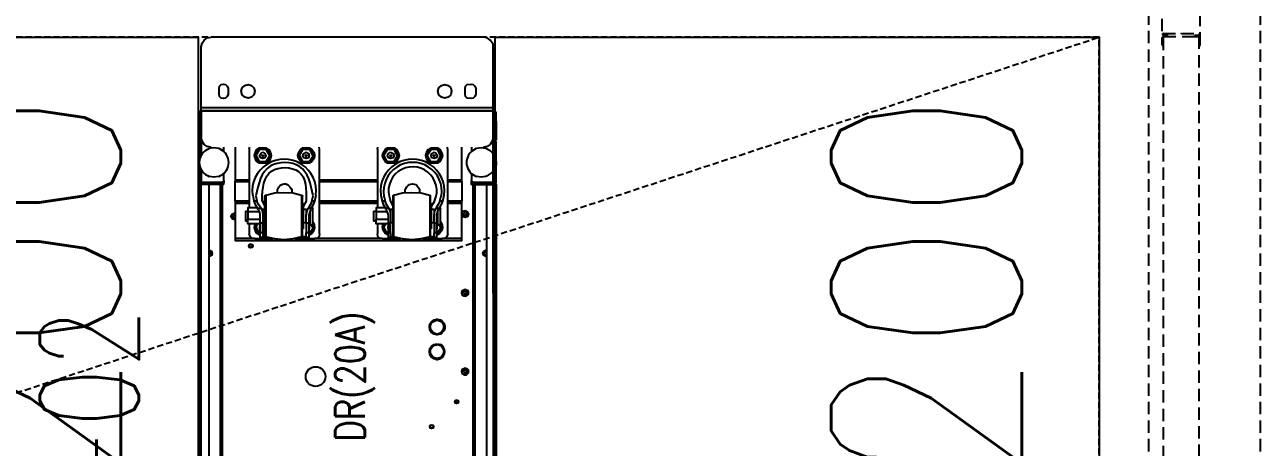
# Model space of a CAD drawing. Extents: x 225000 to 2157367, y 208400 to 840900.
# Drawn here: x 509590 to 510838, y 394888 to 395315 of the extents above; entities that cross this region are included whole.
import ezdxf
from ezdxf.enums import TextEntityAlignment as Align

# ---------------------------------------------------------------- set-up
doc = ezdxf.new("R2010")
doc.units = 0
doc.header["$LTSCALE"] = 10
doc.linetypes.add('XFDP20-DC-PH1$0$HIDDEN2', pattern=[0.1875, 0.125, -0.0625])
for name, color, linetype in [('XFDP20-DC-PH1$0$A-Door (PH1)', 2, 'Continuous'), ('XFDP20-DC-PH1$0$A-EQ (PH1)', 15, 'XFDP20-DC-PH1$0$HIDDEN2'), ('XFM2Q20-DC$0$M-EQ-TEXT', 3, 'Continuous'), ('XFM2Q20-DC$0$M-HVAC-CEQPM', 22, 'Continuous'), ('XFM2Q20-DC$0$RACK-DC1-600X1200', 6, 'Continuous')]:
    doc.layers.add(name, color=color, linetype=linetype)
doc.styles.add('XFDP20-DC-PH1$0$AA-TXT', font='isocp.shx', dxfattribs={"width": 0.8, "bigfont": 'china.shx'})
doc.styles.add('XFM2Q20-DC$0$XFL10-HVAC-EQ-L194205$0$M-TXT', font='simplex.shx', dxfattribs={"width": 0.8, "bigfont": 'chineset.shx'})
doc.styles.add('XFM2Q20-DC$0$XFL10-HVAC-EQ-L194205$0$Standard', font='txt.shx', dxfattribs={"bigfont": 'chineset.shx'})
doc.styles.add('XFM2Q20-DC$0$XOL30-HVAC-EQ-L194205$0$Standard', font='txt.shx', dxfattribs={"width": 0.8, "bigfont": 'chineset.shx'})

# ---------------------------------------------------------------- blocks, each defined once
blk = doc.blocks.new('XFDP20-DC-PH1$0$Door-120x000_HS')
at = {"color": 9, "linetype": 'XFDP20-DC-PH1$0$HIDDEN2'}
blk.add_lwpolyline([(-135, 13.76), (132.5, 13.76), (132.5, 2.5), (-135, 2.5)], close=True, dxfattribs=at)
at = {"color": 1, "linetype": 'XFDP20-DC-PH1$0$HIDDEN2'}
blk.add_lwpolyline([(-124.97, 3.82), (-116.74, 3.82, 0.158507), (-116.72, 3.83), (-116.61, 3.91, 0.72636), (-116.63, 3.96), (-116.78, 3.96, 0.414214), (-116.8, 3.94, -0.414214), (-116.82, 3.92), (-117.53, 3.92, -0.414214), (-117.56, 3.95), (-117.56, 4.39, 0.414214), (-117.59, 4.42), (-117.63, 4.42, 0.414214), (-117.66, 4.39), (-117.66, 3.95, -0.414214), (-117.69, 3.92), (-117.85, 3.92, -0.414214), (-117.88, 3.95), (-117.88, 5.73), (-117.91, 5.76), (-117.88, 5.79), (-117.88, 7.57, -0.414214), (-117.85, 7.6), (-117.69, 7.6, -0.414214), (-117.66, 7.57), (-117.66, 7.13, 0.414214), (-117.63, 7.1), (-117.59, 7.1, 0.414214), (-117.56, 7.13), (-117.56, 7.57, -0.414214), (-117.53, 7.6), (-116.82, 7.6, -0.414214), (-116.8, 7.58), (-116.8, 7.58, 0.414214), (-116.78, 7.56), (-116.63, 7.56, 0.72636), (-116.61, 7.61), (-116.72, 7.69, 0.158507), (-116.74, 7.7), (-124.97, 7.7, 0.414214)], format="xyb", dxfattribs=at)
blk.add_lwpolyline([(-117.56, 3.98), (-117.56, 7.55), (-7.44, 7.55), (-7.44, 3.98)], close=True, dxfattribs=at)
at = {"color": 9, "style": 'XFDP20-DC-PH1$0$AA-TXT', "width": 0.45}
blk.add_attdef('120x240', text='', height=10, dxfattribs=at).set_placement((62.5, 14.43), align=Align.MIDDLE)
blk = doc.blocks.new('XFDP20-DC-PH1')
at = {"layer": 'XFDP20-DC-PH1$0$A-EQ (PH1)', "ltscale": 5}
blk.add_line((507025.6, 194102.3, 0), (510675.6, 195302.3, 0), dxfattribs=at)
blk.add_lwpolyline([(510675.6, 195302.3), (507025.6, 195302.3), (507025.6, 194102.3), (510675.6, 194102.3)], close=True, dxfattribs=at)
at = {"layer": 'XFDP20-DC-PH1$0$A-Door (PH1)', "xscale": 10, "yscale": 10, "zscale": 10, "rotation": 270}
blk.add_blockref('XFDP20-DC-PH1$0$Door-120x000_HS', (510700.6, 194127.3, 0), dxfattribs=at)
blk = doc.blocks.new('XFM2Q20-DC$0$43KW-ROW COOLER')
at = {"layer": 'XFM2Q20-DC$0$M-HVAC-CEQPM'}
for p, q in [((2185.3, -1392.6), (2184.9, -302.6)), ((2187.9, -312.9), (2185.7, -312.9)), ((2185.7, -332.2), (2185.7, -312.9)), ((2187.9, -312.9), (2187.9, -332.2)), ((2185.7, -332.2), (2187.9, -332.2)), ((1894.3, -342.6), (1898.2, -340.4)), ((1898.2, -340.4), (1902.9, -339.5)), ((1902.9, -339.5), (1907.7, -340.4)), ((1907.7, -340.4), (1911.5, -342.6)), ((2164.2, -342.6), (2168.1, -340.4)), ((2168.1, -340.4), (2172.8, -339.5)), ((2172.8, -339.5), (2177.6, -340.4)), ((2177.6, -340.4), (2181.9, -342.6)), ((1902.9, -369.6), (1898.2, -368.8)), ((1907.7, -368.8), (1902.9, -369.6)), ((2172.8, -369.6), (2168.1, -368.8)), ((2177.6, -368.8), (2172.8, -369.6)), ((1897.8, -376.9), (1890, -376.9)), ((1890, -1353.7), (1890, -376.9)), ((1897.8, -376.9), (1897.8, -1317.8)), ((1966.9, -385.1), (1966.9, -382.5)), ((1981.5, -382.5), (1981.5, -385.5)), ((2095.9, -385.1), (2095.9, -382.5)), ((2110.5, -382.5), (2110.5, -385.5)), ((2178, -376.9), (2185.7, -376.9)), ((2178, -376.9), (2178, -1317.8)), ((2185.7, -1353.7), (2185.7, -376.9)), ((1942, -387.7), (1943.3, -393.7)), ((1945, -388.6), (1946.3, -393.7)), ((1954.4, -398.4), (1951.4, -392.9)), ((1996.1, -393.7), (1993.1, -399.3)), ((2001.7, -393.7), (2003, -388.6)), ((2004.7, -393.7), (2006, -387.7)), ((2071.4, -387.7), (2072.7, -393.7)), ((2074.4, -388.6), (2075.7, -393.7)), ((2083.8, -398.4), (2080.8, -392.9)), ((2125.5, -393.7), (2122.1, -399.3)), ((2131.1, -393.7), (2132.4, -388.6)), ((2134.1, -393.7), (2135.4, -387.7)), ((2153.9, -484), (2156.5, -482.7)), ((2156.5, -482.7), (2159.1, -484)), ((2128.5, -514.1), (2128.5, -513.2)), ((2128.5, -513.2), (2131.6, -513.7)), ((2131.6, -528.3), (2128.5, -529.1)), ((2128.5, -529.1), (2128.5, -528.3)), ((2128.5, -539), (2128.5, -538.2)), ((2128.5, -538.2), (2131.6, -538.6)), ((2128.5, -554.1), (2128.5, -552.8)), ((2131.6, -553.2), (2128.5, -554.1)), ((2153.9, -563.5), (2156.5, -562.2)), ((2156.5, -562.2), (2159.1, -563.5))]:
    blk.add_line(p, q, dxfattribs=at)
for points in [[(2184.9, -299.6), (1890, -299.6), (1890, -237.9), (1890.9, -234), (1893, -231), (1896, -228.9), (1899.9, -228)], [(2175, -228), (1899.9, -228)], [(2184.9, -299.6), (2184.9, -235.2), (2181.9, -231), (2178.8, -228.9), (2175, -228)], [(1917.1, -279.8), (1917.1, -285.8), (1916.3, -288), (1914.5, -289.7), (1912.4, -290.1), (1910.2, -289.7), (1908.5, -288), (1908.1, -285.8), (1908.1, -279.8), (1908.5, -277.6), (1910.2, -275.9), (1912.4, -275.5), (1914.5, -275.9), (1916.3, -277.6), (1917.1, -279.8), (1917.1, -279.8)], [(1937.3, -289.7), (1933.9, -288.8), (1931.3, -286.2), (1930.4, -282.8), (1931.3, -279.4), (1933.9, -276.8), (1937.3, -275.9), (1940.8, -276.8), (1943.3, -279.4), (1944.2, -282.8), (1943.3, -286.2), (1940.8, -288.8), (1937.3, -289.7), (1937.3, -289.7)], [(2135.9, -289.7), (2132.5, -288.8), (2129.9, -286.2), (2129.1, -282.8), (2129.9, -279.4), (2132.5, -276.8), (2135.9, -275.9), (2139.4, -276.8), (2142, -279.4), (2142.8, -282.8), (2142, -286.2), (2139.4, -288.8), (2135.9, -289.7), (2135.9, -289.7)], [(2167.2, -285.8), (2166.4, -288), (2164.7, -289.7), (2162.5, -290.1), (2158.7, -289.7), (2157, -288), (2156.6, -285.8), (2156.6, -279.8), (2157, -277.6), (2158.7, -275.9), (2162.5, -275.5), (2164.7, -275.9), (2166.4, -277.6), (2167.2, -279.8), (2167.2, -285.8), (2167.2, -285.8)], [(1890, -304.3), (1887.9, -304.3), (1888.7, -303), (1890, -302.6)], [(1887.9, -304.3), (1887.9, -304.7)], [(1890, -304.7), (1887.9, -304.7), (1887.9, -312.5)], [(1890, -302.6), (2184.9, -302.6), (2184.9, -299.6)], [(1890, -302.6), (1890, -299.6)], [(2184.9, -329.2), (2184.9, -302.6), (1890, -302.6)], [(1890, -302.6), (1890, -329.2)], [(2184.9, -302.6), (2185.7, -302.6), (2185.7, -304.3)], [(2185.7, -304.3), (2184.9, -304.3)], [(2185.7, -302.6), (2185.7, -304.3)], [(2185.7, -302.6), (2187, -303), (2187.9, -304.3)], [(2187.9, -312.5), (2187.9, -304.7), (2185.7, -304.7), (2185.7, -304.3)], [(2185.7, -304.3), (2187.9, -304.3)], [(2185.7, -304.7), (2185.7, -304.3)], [(2187.9, -304.7), (2187.9, -304.3)], [(1890, -312.5), (1887.9, -312.5)], [(1887.9, -312.5), (1887.9, -312.9)], [(1890, -312.9), (1887.9, -312.9), (1887.9, -332.2), (1890, -332.2)], [(2187.9, -312.5), (2184.9, -312.5)], [(2185.7, -312.9), (2185.7, -312.5)], [(2187.9, -312.9), (2187.9, -312.5)], [(1887.9, -334.4), (1890, -334.4), (1890, -332.2)], [(1887.9, -334.4), (1888.7, -332.7), (1890, -332.2)], [(1887.9, -334.4), (1887.9, -334)], [(1887.9, -334.4), (1887.9, -374.8), (1890, -374.8)], [(1889.6, -332.2), (1889.6, -331.8)], [(1899.9, -339.1), (1896, -338.7), (1893, -336.5), (1890.9, -333.1), (1890, -329.2)], [(1890, -332.2), (1890, -331.8)], [(1890, -332.2), (1890.5, -332.2)], [(1890.5, -332.2), (1890, -332.2)], [(1890, -334.4), (1890, -334)], [(1890, -334.4), (1890, -334)], [(1891.3, -334.4), (1890, -334.4)], [(1890, -334.4), (1891.3, -334.4)], [(1890, -334.4), (1890, -347.3)], [(2184.9, -329.2), (2184, -333.1), (2181.9, -336.5), (2178.8, -338.7), (2175, -339.1)], [(2185.7, -332.2), (2185.7, -334.4), (2183.6, -334.4)], [(2183.6, -334.4), (2183.6, -334)], [(2183.6, -334), (2183.6, -334.4)], [(2185.7, -334.4), (2183.6, -334.4)], [(2184.4, -332.2), (2185.7, -332.2)], [(2185.7, -332.2), (2184.4, -332.2)], [(2185.7, -332.2), (2185.7, -331.8)], [(2185.7, -332.2), (2187, -332.7), (2187.9, -334.4)], [(2185.7, -334.4), (2185.7, -334)], [(2185.7, -334.4), (2185.7, -334)], [(2187.9, -334.4), (2185.7, -334.4)], [(2185.7, -374.8), (2187.9, -374.8), (2187.9, -334.4)], [(2185.7, -347.3), (2185.7, -334.4)], [(2186.2, -332.2), (2186.2, -331.8)], [(2187.9, -334.4), (2187.9, -334)], [(1912.8, -343.4), (1912.8, -339.1)], [(1924.3, -339.1), (1924.3, -372.2)], [(1938.5, -341.3), (1939, -339.1)], [(1938.5, -341.3), (1938.5, -400.6)], [(1952.3, -339.5), (1955.3, -340), (1958.3, -341.7), (1960, -344.7), (1960.5, -347.7), (1960, -350.7), (1958.3, -353.7), (1955.3, -355.5), (1952.3, -355.9), (1948.8, -355.5), (1946.3, -353.7), (1944.5, -350.7), (1943.7, -347.7), (1944.5, -344.7), (1946.3, -341.7), (1948.8, -340), (1952.3, -339.5), (1952.3, -339.5)], [(1945.4, -347.3), (1948.8, -341.7), (1948.8, -341.3), (1945, -347.3), (1945.4, -347.3), (1945.4, -347.3)], [(1948.4, -354.2), (1945.8, -351.2), (1945, -347.3), (1945.8, -343.8), (1948.4, -341.3)], [(1945, -347.3), (1948.4, -354.2), (1948.8, -353.7)], [(1948.8, -353.7), (1945.4, -347.3)], [(1948.8, -341.3), (1952.3, -340.4), (1955.7, -341.3)], [(1948.8, -341.3), (1956.2, -341.3), (1955.7, -341.7)], [(1948.8, -353.7), (1955.7, -353.7), (1959.2, -348.1), (1955.7, -341.7), (1948.8, -341.7)], [(1952.3, -344.3), (1954.4, -345.6), (1955.3, -347.7), (1954.4, -349.9), (1952.3, -350.7), (1950.1, -349.9), (1948.8, -347.7), (1950.1, -345.6), (1952.3, -344.3), (1952.3, -344.3)], [(1959.6, -348.1), (1958.3, -351.6), (1955.7, -354.2), (1952.3, -355), (1948.8, -354.2)], [(1952.3, -346.9), (1952.7, -347.3), (1953.1, -347.7), (1952.7, -348.1), (1952.3, -348.6), (1951.4, -348.1), (1951.4, -347.3), (1952.3, -346.9), (1952.3, -346.9)], [(1955.7, -354.2), (1959.6, -348.1), (1959.2, -348.1)], [(1959.6, -348.1), (1956.2, -341.3), (1958.7, -344.3), (1959.6, -347.7)], [(1996.1, -339.5), (1999.1, -340), (2001.7, -341.7), (2003.9, -344.7), (2004.3, -347.7), (2003.9, -350.7), (2001.7, -353.7), (1999.1, -355.5), (1996.1, -355.9), (1992.7, -355.5), (1990.1, -353.7), (1988.4, -350.7), (1987.5, -347.7), (1988.4, -344.7), (1990.1, -341.7), (1992.7, -340), (1996.1, -339.5), (1996.1, -339.5)], [(1989.3, -347.3), (1992.7, -341.7), (1992.3, -341.3), (1988.4, -347.3), (1989.3, -347.3), (1989.3, -347.3)], [(1988.4, -347.3), (1992.3, -354.2), (1992.7, -353.7)], [(1999.1, -354.2), (1995.7, -355), (1992.3, -354.2), (1989.7, -351.2), (1988.8, -347.3), (1989.7, -343.8), (1992.3, -341.3)], [(1992.7, -353.7), (1989.3, -347.3)], [(1992.3, -341.3), (1999.6, -341.3), (1999.6, -341.7)], [(1992.7, -341.3), (1996.1, -340.4), (1999.6, -341.3)], [(1992.7, -353.7), (1999.1, -353.7), (2003, -348.1), (1999.6, -341.7), (1992.7, -341.7)], [(1996.1, -344.3), (1998.3, -345.6), (1999.1, -347.7), (1998.3, -349.9), (1996.1, -350.7), (1993.6, -349.9), (1992.7, -347.7), (1993.6, -345.6), (1996.1, -344.3), (1996.1, -344.3)], [(1996.1, -346.9), (1996.6, -347.3), (1997, -347.7), (1996.6, -348.1), (1996.1, -348.6), (1995.3, -348.1), (1995.3, -347.3), (1996.1, -346.9), (1996.1, -346.9)], [(2003.4, -348.1), (1999.6, -341.3)], [(1999.6, -354.2), (2003.4, -348.1), (2003, -348.1)], [(2003.4, -348.1), (2002.2, -351.6), (1999.6, -354.2)], [(2000, -341.3), (2002.6, -344.3), (2003.4, -347.7)], [(2009.5, -426.8), (2009.5, -341.3), (2009, -339.1)], [(2067.9, -341.3), (2068.4, -339.1)], [(2067.9, -341.3), (2067.9, -400.6)], [(2081.3, -339.5), (2084.7, -340), (2087.3, -341.7), (2089, -344.7), (2089.9, -347.7), (2089, -350.7), (2087.3, -353.7), (2084.7, -355.5), (2081.3, -355.9), (2078.2, -355.5), (2075.7, -353.7), (2073.9, -350.7), (2073.1, -347.7), (2073.9, -344.7), (2075.7, -341.7), (2078.2, -340), (2081.3, -339.5), (2081.3, -339.5)], [(2074.4, -347.3), (2078.2, -341.7), (2077.8, -341.3), (2073.9, -347.3), (2074.4, -347.3), (2074.4, -347.3)], [(2084.7, -354.2), (2081.3, -355), (2077.8, -354.2), (2074.8, -351.2), (2073.9, -347.3), (2075.2, -343.8), (2077.8, -341.3)], [(2073.9, -347.3), (2077.8, -354.2), (2077.8, -353.7)], [(2077.8, -353.7), (2074.4, -347.3)], [(2077.8, -341.3), (2085.1, -341.3), (2084.7, -341.7)], [(2077.8, -353.7), (2084.7, -353.7), (2088.1, -348.1), (2084.7, -341.7), (2078.2, -341.7)], [(2078.2, -341.3), (2081.7, -340.4), (2085.1, -341.3)], [(2081.3, -344.3), (2083.8, -345.6), (2084.7, -347.7), (2083.8, -349.9), (2081.3, -350.7), (2079.1, -349.9), (2078.2, -347.7), (2079.1, -345.6), (2081.3, -344.3), (2081.3, -344.3)], [(2081.3, -346.9), (2082.1, -347.3), (2082.5, -347.7), (2082.1, -348.1), (2081.3, -348.6), (2080.8, -348.1), (2080.4, -347.7), (2080.8, -347.3), (2081.3, -346.9), (2081.3, -346.9)], [(2089, -348.1), (2085.1, -341.3), (2087.7, -344.3), (2089, -347.7)], [(2085.1, -354.2), (2089, -348.1), (2088.1, -348.1)], [(2089, -348.1), (2087.7, -351.6), (2085.1, -354.2)], [(2125.1, -339.5), (2128.5, -340), (2131.1, -341.7), (2132.8, -344.7), (2133.7, -347.7), (2132.8, -350.7), (2131.1, -353.7), (2128.5, -355.5), (2125.1, -355.9), (2122.1, -355.5), (2119.1, -353.7), (2117.4, -350.7), (2116.9, -347.7), (2117.4, -344.7), (2119.1, -341.7), (2122.1, -340), (2125.1, -339.5), (2125.1, -339.5)], [(2121.2, -354.2), (2118.7, -351.2), (2117.8, -347.3), (2119.1, -343.8), (2121.7, -341.3), (2125.1, -340.4), (2128.5, -341.3)], [(2118.2, -347.3), (2122.1, -341.7), (2121.7, -341.3), (2117.8, -347.3), (2118.2, -347.3), (2118.2, -347.3)], [(2117.8, -347.3), (2121.7, -354.2), (2121.7, -353.7)], [(2121.7, -353.7), (2118.2, -347.3)], [(2121.7, -341.3), (2129, -341.3), (2128.5, -341.7)], [(2121.7, -353.7), (2128.5, -353.7), (2132, -348.1), (2128.5, -341.7), (2122.1, -341.7)], [(2125.1, -344.3), (2127.3, -345.6), (2128.5, -347.7), (2127.3, -349.9), (2125.1, -350.7), (2123, -349.9), (2122.1, -347.7), (2123, -345.6), (2125.1, -344.3), (2125.1, -344.3)], [(2125.1, -346.9), (2126, -347.3), (2126, -348.1), (2125.1, -348.6), (2124.7, -348.1), (2124.2, -347.7), (2124.7, -347.3), (2125.1, -346.9), (2125.1, -346.9)], [(2128.5, -354.2), (2132.4, -348.1), (2132, -348.1)], [(2132.4, -348.1), (2129, -341.3), (2131.6, -344.3), (2132.4, -347.7)], [(2132.4, -348.1), (2131.6, -351.6), (2129, -354.2)], [(2138.9, -426.8), (2138.9, -341.3), (2138.4, -339.1)], [(2153.1, -372.2), (2153.1, -339.1)], [(2162.9, -339.1), (2162.9, -343.4)], [(1948.4, -354.2), (1955.7, -354.2), (1955.7, -353.7)], [(1992.3, -354.2), (1999.6, -354.2), (1999.1, -353.7)], [(2077.8, -354.2), (2085.1, -354.2), (2084.7, -353.7)], [(2121.7, -354.2), (2128.5, -354.2), (2128.5, -353.7)], [(2128.5, -354.2), (2125.1, -355), (2121.7, -354.2)], [(1890, -361.9), (1890, -374.8)], [(1912.8, -373.1), (1912.4, -374.4), (1910.7, -374.8)], [(1912.8, -373.1), (1912.8, -365.8)], [(1912.8, -373.1), (1912.8, -375.2)], [(1924.3, -372.2), (1924.3, -373.9)], [(1924.3, -372.2), (1938.5, -372.2)], [(1924.3, -373.9), (1924.3, -373.5)], [(1924.3, -373.9), (1938.5, -373.9)], [(1924.3, -393.7), (1924.3, -373.9)], [(1938.5, -373.9), (1924.3, -373.9)], [(2009.5, -372.2), (2067.9, -372.2)], [(2009.5, -373.9), (2067.9, -373.9)], [(2067.9, -373.9), (2009.5, -373.9)], [(2138.9, -372.2), (2153.1, -372.2)], [(2138.9, -373.9), (2153.1, -373.9)], [(2153.1, -373.9), (2138.9, -373.9)], [(2153.1, -373.9), (2153.1, -372.2)], [(2153.1, -373.9), (2153.1, -373.5)], [(2153.1, -373.9), (2153.1, -393.7)], [(2162.9, -365.8), (2162.9, -373.1)], [(2163.4, -376.9), (2162.9, -376.9), (2162.9, -373.1)], [(2165.1, -374.8), (2163.4, -374.4), (2162.9, -373.1)], [(2185.7, -374.8), (2185.7, -361.9)], [(1887.9, -375.2), (1887.9, -374.8)], [(1890, -376.9), (1888.7, -376.5), (1887.9, -375.2)], [(1890, -376.9), (1887.9, -376.9), (1887.9, -1353.7)], [(1890, -374.8), (1910.7, -374.8)], [(1890, -375.2), (1890, -374.8)], [(1890, -375.2), (1890, -374.8)], [(1890, -375.2), (1890, -374.8)], [(1890, -375.2), (1890, -376.9)], [(1892.2, -376.9), (1892.2, -375.2), (1890, -375.2)], [(1912.8, -376.9), (1912.8, -375.2), (1892.2, -375.2)], [(1912.8, -376.9), (1892.2, -376.9)], [(1909.4, -1317.8), (1909.4, -376.9)], [(1911.1, -375.2), (1911.1, -374.8)], [(1911.1, -375.2), (1911.1, -374.8)], [(1911.1, -1317.8), (1911.1, -376.9)], [(1911.1, -376.9), (1911.1, -1317.8)], [(1955.3, -387.7), (1964.3, -385.5), (1973.3, -385.1), (1982.4, -385.5), (1991.4, -387.7)], [(2084.3, -387.7), (2093.3, -385.5), (2102.8, -385.1), (2111.8, -385.5), (2120.8, -387.7)], [(2163.4, -375.2), (2163.4, -376.9), (2183.6, -376.9)], [(2183.6, -375.2), (2163.4, -375.2)], [(2164.7, -374.8), (2164.7, -375.2)], [(2164.7, -376.9), (2164.7, -1317.8)], [(2164.7, -1317.8), (2164.7, -376.9)], [(2165.1, -374.8), (2185.7, -374.8)], [(2166.4, -376.9), (2166.4, -1317.8)], [(2183.6, -375.2), (2183.6, -376.9)], [(2185.7, -376.9), (2185.7, -375.2), (2183.6, -375.2)], [(2185.7, -375.2), (2185.7, -374.8)], [(2185.7, -374.8), (2185.7, -375.2)], [(2187.9, -375.2), (2187, -376.5), (2185.7, -376.9)], [(2185.7, -376.9), (2187.9, -376.9), (2187.9, -1353.7), (2185.7, -1353.7)], [(2187.9, -375.2), (2187.9, -374.8)], [(1924.3, -393.7), (1924.3, -393.3)], [(1924.3, -393.7), (1924.3, -395.9)], [(1938.5, -393.7), (1924.3, -393.7)], [(1924.3, -393.7), (1938.5, -393.7)], [(1924.3, -395.9), (1924.3, -431.5)], [(1924.3, -395.9), (1938.5, -395.9)], [(1950.1, -400.6), (1948, -397.2), (1946.3, -393.7), (1943.3, -393.7)], [(1943.3, -393.7), (1944.5, -397.2), (1946.7, -401)], [(1954.4, -388.6), (1955.3, -387.7)], [(1954.4, -429), (1954.4, -388.6)], [(1955.3, -387.7), (1955.3, -429.8)], [(1991.4, -387.7), (1992.3, -388.1), (1992.3, -388.6)], [(1991.4, -387.7), (1991.4, -429.8)], [(1992.3, -429), (1992.3, -388.6)], [(1992.3, -395.9), (1993.1, -395.9)], [(1993.1, -395.9), (1993.1, -421.7)], [(2001.7, -393.7), (2000.4, -397.2), (1998.3, -400.6)], [(1999.1, -398.9), (1999.1, -399.3)], [(2001.3, -401), (2003.4, -397.2), (2004.7, -393.7)], [(2004.7, -393.7), (2001.7, -393.7)], [(2067.9, -393.7), (2009.5, -393.7)], [(2009.5, -393.7), (2067.9, -393.7)], [(2009.5, -395.9), (2067.9, -395.9)], [(2079.1, -400.6), (2077, -397.2), (2075.7, -393.7), (2072.7, -393.7)], [(2072.7, -393.7), (2073.9, -397.2), (2076.1, -401)], [(2083.8, -388.6), (2083.8, -388.1), (2084.3, -387.7)], [(2083.8, -429), (2083.8, -388.6)], [(2084.3, -387.7), (2084.3, -429.8)], [(2120.8, -387.7), (2121.7, -388.6)], [(2120.8, -387.7), (2120.8, -429.8)], [(2121.7, -429), (2121.7, -388.6)], [(2121.7, -395.9), (2122.1, -395.9)], [(2122.1, -395.9), (2122.1, -421.7)], [(2131.1, -393.7), (2129.4, -397.2), (2127.3, -400.6)], [(2128.1, -398.9), (2128.1, -399.3)], [(2130.7, -401), (2132.8, -397.2), (2134.1, -393.7)], [(2134.1, -393.7), (2131.1, -393.7)], [(2153.1, -395.9), (2153.1, -393.7), (2138.9, -393.7)], [(2138.9, -393.7), (2153.1, -393.7)], [(2138.9, -395.9), (2153.1, -395.9)], [(2153.1, -393.7), (2153.1, -393.3)], [(2153.1, -431.5), (2153.1, -395.9)], [(1924.3, -412.6), (1921.8, -412.2), (1920, -409.6), (1921.3, -407), (1923.9, -405.8)], [(1924.3, -412.6), (1923.9, -412.6), (1921.3, -411.8), (1920.5, -408.8), (1921.8, -406.6), (1924.3, -406.2)], [(1923.9, -410.9), (1922.6, -410.5), (1922.2, -409.6), (1922.6, -408.3), (1923.5, -407.9), (1924.3, -407.9)], [(1923.9, -405.8), (1924.3, -405.8)], [(1923.9, -410.9), (1924.3, -410.5)], [(1934.7, -404), (1937.2, -404)], [(1934.7, -404), (1934.7, -413.9)], [(1946.7, -400.6), (1937.2, -400.6), (1937.2, -404.5)], [(1948.4, -404.5), (1937.2, -404.5), (1937.2, -412.2), (1949.3, -412.2)], [(1946.7, -401), (1950.6, -401), (1950.1, -400.6)], [(1947.6, -402.3), (1946.7, -401)], [(1947.6, -402.3), (1948.8, -404.9), (1949.3, -407.9), (1949.3, -416.1)], [(1950.6, -401), (1951.9, -404.5), (1952.3, -407.9)], [(1951.4, -404), (1952.3, -404)], [(1952.3, -401.9), (1954.4, -401.9)], [(1952.3, -401.9), (1952.3, -407.9)], [(1952.3, -407.9), (1952.3, -416.1)], [(1993.1, -401.9), (1996.1, -401.9)], [(1996.1, -407.9), (1996.6, -404.5), (1997.9, -401)], [(1996.1, -401.9), (1996.1, -407.9)], [(1996.1, -404), (1996.6, -404)], [(1996.1, -416.1), (1996.1, -407.9)], [(1998.3, -400.6), (1997.9, -401)], [(1997.9, -401), (2001.3, -401)], [(1999.1, -416.1), (1999.1, -407.9), (1999.6, -404.9), (2000.9, -402.3)], [(1999.1, -407.9), (1999.1, -408.8)], [(1999.6, -404.9), (1999.6, -418.6)], [(2001.3, -401), (2000.9, -402.3)], [(2002.2, -400.2), (2002.6, -401.9)], [(2002.6, -415.6), (2002.6, -401.9)], [(2064.1, -404), (2066.6, -404)], [(2064.1, -404), (2064.1, -413.9)], [(2075.7, -400.6), (2066.6, -400.6), (2066.6, -404.5)], [(2077.8, -404.5), (2066.6, -404.5), (2066.6, -412.2), (2078.7, -412.2)], [(2076.1, -401), (2079.5, -401), (2079.1, -400.6)], [(2076.5, -402.3), (2076.1, -401)], [(2076.5, -402.3), (2077.8, -404.9), (2078.7, -407.9), (2078.7, -416.1)], [(2079.5, -401), (2080.8, -404.5), (2081.3, -407.9)], [(2080.8, -404), (2081.3, -404)], [(2081.3, -401.9), (2083.8, -401.9)], [(2081.3, -401.9), (2081.3, -407.9)], [(2081.3, -407.9), (2081.3, -416.1)], [(2122.1, -401.9), (2125.1, -401.9)], [(2125.1, -407.9), (2125.5, -404.5), (2127.3, -401)], [(2125.1, -401.9), (2125.1, -407.9)], [(2125.1, -404), (2126, -404)], [(2125.1, -416.1), (2125.1, -407.9)], [(2127.3, -400.6), (2127.3, -401)], [(2127.3, -401), (2130.7, -401)], [(2128.1, -416.1), (2128.1, -407.9), (2128.5, -404.9), (2129.8, -402.3)], [(2128.1, -407.9), (2128.1, -408.8)], [(2128.5, -404.9), (2128.5, -418.6)], [(2130.7, -401), (2129.8, -402.3)], [(2131.1, -400.2), (2131.6, -401.9)], [(2131.6, -415.6), (2131.6, -401.9)], [(2156.5, -403.2), (2158.6, -404.5), (2159.9, -406.6), (2159.1, -409.2), (2156.9, -410.5), (2154.3, -409.6), (2153.1, -407.5)], [(2153.1, -406.2), (2154.3, -404), (2156.5, -403.2)], [(2156.5, -403.6), (2158.6, -404.5), (2159.9, -407), (2158.6, -409.2), (2156.5, -410), (2153.9, -409.2), (2153.1, -407), (2153.9, -404.5), (2156.5, -403.6), (2156.5, -403.6)], [(2156.5, -405.3), (2157.4, -405.8), (2157.8, -407), (2157.4, -407.9), (2156.5, -408.3), (2155.6, -407.9), (2155.2, -407), (2155.6, -405.8), (2156.5, -405.3), (2156.5, -405.3)], [(1937.2, -413.9), (1934.7, -413.9)], [(1949.3, -416.9), (1937.2, -416.9), (1937.2, -412.2)], [(1938.5, -416.9), (1938.5, -426.8)], [(1949.3, -428.1), (1946.3, -426.4), (1944.5, -423.4), (1943.7, -420.4), (1944.5, -416.9)], [(1946.7, -416.9), (1945, -419.9), (1945.4, -419.9)], [(1945, -419.5), (1945.8, -416.9)], [(1945, -419.9), (1948.4, -426.8), (1948.8, -426.4)], [(1948.4, -426.4), (1945.8, -423.8), (1945, -419.9)], [(1945.4, -419.9), (1947.1, -416.9)], [(1949.3, -426.4), (1948.8, -426.4), (1945.4, -419.9)], [(1952.3, -426), (1952.3, -416.1), (1949.3, -416.1), (1949.3, -426)], [(1949.3, -421.7), (1949.3, -419.1)], [(1954.4, -415.6), (1952.3, -415.6)], [(1993.1, -421.7), (1992.3, -421.7)], [(1996.1, -415.6), (1993.1, -415.6)], [(1999.1, -426), (1999.1, -416.1), (1996.1, -416.1), (1996.1, -426)], [(2002.6, -414.8), (2003.9, -417.8), (2004.3, -420.8), (2003.4, -423.8), (2001.7, -426.4), (1999.1, -428.1)], [(2002.6, -415.6), (2001.7, -417.8), (1999.6, -418.6), (1999.1, -418.6)], [(1999.1, -426.4), (2003, -420.8), (2001.3, -418.2)], [(1999.1, -419.1), (1999.1, -421.7)], [(2001.7, -417.8), (2003.4, -420.8), (2002.2, -424.2), (1999.6, -426.8)], [(1999.6, -426.8), (2003.4, -420.8), (2003, -420.8)], [(2002.2, -416.5), (2003.4, -420.4)], [(2066.6, -413.9), (2064.1, -413.9)], [(2078.7, -416.9), (2066.6, -416.9), (2066.6, -412.2)], [(2067.9, -416.9), (2067.9, -426.8)], [(2078.7, -428.1), (2075.7, -426.4), (2073.9, -423.4), (2073.1, -419.9), (2073.9, -416.9)], [(2076.1, -416.9), (2073.9, -419.9), (2074.4, -419.9)], [(2073.9, -419.5), (2074.8, -416.9)], [(2073.9, -419.9), (2077.8, -426.8), (2077.8, -426.4)], [(2077.8, -426.4), (2074.8, -423.8), (2073.9, -419.9)], [(2074.4, -419.9), (2076.5, -416.9)], [(2078.7, -426.4), (2077.8, -426.4), (2074.4, -419.9)], [(2081.3, -426), (2081.3, -416.1), (2078.7, -416.1), (2078.7, -426)], [(2078.7, -421.7), (2078.7, -419.1)], [(2083.8, -415.6), (2081.3, -415.6)], [(2122.1, -421.7), (2121.7, -421.7)], [(2125.1, -415.6), (2122.1, -415.6)], [(2128.1, -426), (2128.1, -416.1), (2125.1, -416.1), (2125.1, -426)], [(2131.6, -414.8), (2133.3, -417.8), (2133.7, -420.8), (2132.8, -423.8), (2130.7, -426.4), (2128.1, -428.1)], [(2131.6, -415.6), (2130.7, -417.8), (2128.5, -418.6), (2128.1, -418.6)], [(2128.1, -426.4), (2128.5, -426.4), (2132, -420.8), (2130.7, -418.2)], [(2128.1, -419.1), (2128.1, -421.7)], [(2128.5, -426.8), (2132.4, -420.8), (2132, -420.8)], [(2131.1, -417.8), (2132.4, -420.8), (2131.6, -424.2), (2129, -426.8)], [(2131.6, -416.5), (2132.4, -420.4)], [(1924.3, -431.5), (1924.3, -433.7), (2153.1, -433.7), (2153.1, -431.5)], [(1943.3, -431.5), (1924.3, -431.5)], [(1943.7, -431.5), (1941.1, -431.1), (1939.4, -429.4), (1938.5, -426.8)], [(1943.7, -431.5), (1962.6, -431.5)], [(1948.4, -426.8), (1949.3, -426.8)], [(1949.3, -426.8), (1948.8, -426.8)], [(1952.3, -426), (1949.3, -426)], [(1949.3, -426), (1949.3, -430.3)], [(1951.4, -430.7), (1949.7, -430.7), (1949.3, -430.3)], [(1957.9, -430.7), (1951.4, -430.7)], [(1952.3, -426), (1952.3, -429.8)], [(1954.9, -429.8), (1952.3, -429.8)], [(1955.3, -429.8), (1954.4, -429)], [(1991.4, -429.8), (1982.4, -432), (1973.3, -432.8), (1964.3, -432), (1955.3, -429.8)], [(1984.5, -431.5), (2004.7, -431.5)], [(1997, -430.7), (1988.8, -430.7)], [(1992.3, -429), (1992.3, -429.4), (1991.4, -429.8)], [(1996.1, -429.8), (1991.8, -429.8)], [(1999.1, -426), (1996.1, -426)], [(1996.1, -429.8), (1996.1, -426)], [(1999.1, -430.3), (1998.3, -430.7), (1997, -430.7)], [(1999.1, -430.3), (1999.1, -426)], [(1999.1, -426.8), (1999.6, -426.8), (1999.1, -426.4)], [(1999.1, -426.8), (1999.1, -426.4)], [(2009.5, -426.8), (2009, -429.4), (2007.3, -431.1), (2004.7, -431.5)], [(2072.2, -431.5), (2005.2, -431.5)], [(2072.7, -431.5), (2070.1, -431.1), (2068.4, -429.4), (2067.9, -426.8)], [(2072.7, -431.5), (2091.6, -431.5)], [(2077.8, -426.8), (2078.7, -426.8)], [(2078.7, -426.8), (2077.8, -426.8)], [(2081.3, -426), (2078.7, -426)], [(2078.7, -426), (2078.7, -430.3)], [(2080.4, -430.7), (2079.1, -430.7), (2078.7, -430.3)], [(2087.3, -430.7), (2080.4, -430.7)], [(2081.3, -426), (2081.3, -429.8)], [(2084.3, -429.8), (2081.3, -429.8)], [(2084.3, -429.8), (2083.8, -429.4), (2083.8, -429)], [(2120.8, -429.8), (2111.8, -432), (2102.8, -432.8), (2093.3, -432), (2084.3, -429.8)], [(2113.5, -431.5), (2133.7, -431.5)], [(2126, -430.7), (2118.2, -430.7)], [(2121.7, -429), (2120.8, -429.8)], [(2125.1, -429.8), (2121.2, -429.8)], [(2128.1, -426), (2125.1, -426)], [(2125.1, -429.8), (2125.1, -426)], [(2128.1, -430.3), (2127.7, -430.7), (2126, -430.7)], [(2128.1, -430.3), (2128.1, -426)], [(2128.1, -426.8), (2128.5, -426.8), (2128.5, -426.4)], [(2128.5, -426.8), (2128.1, -426.8)], [(2138.9, -426.8), (2138, -429.4), (2136.3, -431.1), (2133.7, -431.5)], [(2153.1, -431.5), (2134.1, -431.5)], [(1897.8, -443.2), (1900.3, -444.4), (1901.2, -446.6), (1900.3, -448.7), (1897.8, -450)], [(1897.8, -443.6), (1899.9, -444.4), (1900.8, -446.6), (1899.9, -448.7), (1897.8, -449.6)], [(1897.8, -444.4), (1899.5, -445.3), (1899.9, -446.6), (1899.5, -447.9), (1897.8, -448.7)], [(1939.8, -437.1), (1941.5, -437.6), (1942, -439.3), (1941.5, -440.6), (1939.8, -441), (1938.5, -440.6), (1938.1, -439.3), (1938.5, -437.6), (1939.8, -437.1), (1939.8, -437.1)], [(1939.8, -437.6), (1941.1, -438), (1941.5, -439.3), (1941.1, -440.1), (1939.8, -440.6), (1939, -440.1), (1938.5, -439.3), (1939, -438), (1939.8, -437.6), (1939.8, -437.6)], [(2178, -450), (2175.4, -448.7), (2174.5, -446.6), (2175.4, -444.4), (2178, -443.2)], [(2178, -449.6), (2175.8, -448.7), (2175, -446.6), (2175.8, -444.4), (2178, -443.6)], [(2178, -448.7), (2176.3, -447.9), (2175.8, -446.6), (2176.3, -445.3), (2178, -444.4)], [(2156.5, -483.1), (2158.6, -484), (2159.9, -486.1), (2158.6, -488.7), (2156.5, -489.6), (2153.9, -488.7), (2153.1, -486.1), (2153.9, -484), (2156.5, -483.1), (2156.5, -483.1)], [(2156.5, -484.9), (2157.4, -485.3), (2157.8, -486.1), (2157.4, -487.4), (2156.5, -487.9), (2155.6, -487.4), (2155.2, -486.1), (2155.6, -485.3), (2156.5, -484.9), (2156.5, -484.9)], [(2128.1, -528.3), (2128.1, -529.1), (2125.1, -528.3), (2122.5, -526.6), (2120.8, -524), (2120.4, -521), (2120.8, -518), (2122.5, -515.8), (2125.1, -513.7), (2128.1, -513.2), (2128.1, -514.1)], [(2128.1, -528.3), (2124.7, -527), (2122.1, -524.4), (2121.2, -521), (2122.1, -517.5), (2124.7, -515.4), (2128.1, -514.1)], [(2128.5, -514.1), (2132, -515.4), (2134.1, -517.5), (2135, -521), (2134.1, -524.4), (2132, -527), (2128.5, -528.3)], [(2129, -514.1), (2129, -513.2)], [(2130.3, -513.7), (2130.7, -514.5)], [(2135.9, -523.5), (2135, -517.1)], [(2130.3, -528.7), (2130.3, -527.8)], [(2131.6, -527), (2132, -528.3)], [(2128.1, -552.8), (2128.1, -554.1), (2125.1, -553.2), (2122.5, -551.5), (2120.8, -548.9), (2120.4, -545.9), (2120.8, -542.9), (2122.5, -540.3), (2125.1, -538.6), (2128.1, -538.2)], [(2128.1, -552.8), (2124.7, -551.9), (2122.1, -549.3), (2121.2, -545.9), (2122.1, -542.5), (2124.7, -539.9), (2128.1, -539)], [(2121.2, -542.5), (2121.7, -542.9)], [(2128.1, -538.2), (2128.1, -539)], [(2128.5, -539), (2132, -539.9), (2134.1, -542.5), (2135, -545.9), (2134.1, -549.3), (2132, -551.9), (2128.5, -552.8)], [(2130.7, -539.5), (2130.7, -538.6)], [(2132.4, -539.5), (2132.4, -540.3)], [(2130.3, -553.6), (2130.3, -552.3)], [(2131.1, -552.3), (2132, -553.2)], [(2132, -551.5), (2132, -552.8)], [(2156.5, -562.7), (2158.6, -563.5), (2159.9, -565.7), (2158.6, -568.3), (2156.5, -569.1), (2153.9, -568.3), (2153.1, -565.7), (2153.9, -563.5), (2156.5, -562.7), (2156.5, -562.7)], [(2156.5, -564.4), (2157.4, -564.8), (2157.8, -565.7), (2157.4, -567), (2156.5, -567.4), (2155.6, -567), (2155.2, -565.7), (2155.6, -564.8), (2156.5, -564.4), (2156.5, -564.4)], [(2147.9, -594.5), (2149.6, -595.3), (2150, -596.6), (2149.6, -597.9), (2147.9, -598.3), (2146.6, -597.9), (2146.2, -596.6), (2146.6, -595.3), (2147.9, -594.5), (2147.9, -594.5)], [(2147.9, -595.3), (2149.2, -595.3), (2149.2, -597.5), (2147.9, -597.9), (2147, -597.5), (2146.6, -596.6), (2147, -595.3), (2147.9, -595.3), (2147.9, -595.3)], [(2122.5, -619.8), (2124.2, -620.3), (2124.7, -622), (2124.2, -623.3), (2122.5, -623.7), (2121.2, -623.3), (2120.8, -622), (2121.2, -620.3), (2122.5, -619.8), (2122.5, -619.8)], [(2122.5, -620.3), (2123.8, -620.7), (2124.2, -622), (2123.8, -622.9), (2122.5, -623.3), (2121.7, -622.9), (2121.2, -622), (2121.7, -620.7), (2122.5, -620.3), (2122.5, -620.3)]]:
    blk.add_lwpolyline(points, dxfattribs=at)
blk.add_circle((2005.5, -571.1), 9.95, dxfattribs=at)
for centre, radius, start, end in [((1902.8, -354.8), 14.8, 124.7594, 251.7077), ((1903, -354.8), 14.8, 288.2818, 55.2599), ((2172.7, -354.8), 14.8, 124.7594, 251.7077), ((1973.8, -383.7), 32.3, 352.8732, 187.2214), ((2103.4, -383.7), 32.3, 352.8961, 187.0897), ((2103.6, -384), 29.4, 350.9744, 188.8999), ((2103.5, -383.5), 24.4, 335.1995, 202.3382), ((2156.5, -486.4), 3.55, 136.5985, 43.4015), ((2127.8, -545.9), 8.23, 297.4383, 62.5617), ((2156.5, -566), 3.55, 136.5985, 43.4015)]:
    blk.add_arc(centre, radius, start, end, dxfattribs=at)
for points in [[(2181.9, -342.6), (2187.6, -352.1), (2185.9, -362.1), (2177.6, -368.8)], [(2003, -388.6), (1989.2, -358.8), (1959.7, -358.5), (1945, -388.6)], [(1951.4, -392.9), (1961, -363.4), (1988.4, -364), (1996.1, -393.7)], [(1966.9, -382.5), (1970.6, -377.3), (1976.8, -376.9), (1981.5, -382.5)], [(2095.9, -382.5), (2100.3, -377.1), (2106.4, -377), (2110.5, -382.5)], [(2131.6, -513.7), (2135.7, -518.6), (2135.8, -523.4), (2131.6, -528.3)]]:
    blk.add_spline(points, degree=3, dxfattribs=at)
at = {"layer": 'XFM2Q20-DC$0$M-HVAC-CEQPM', "style": 'XFM2Q20-DC$0$XFL10-HVAC-EQ-L194205$0$Standard', "width": 0.8}
blk.add_text('DR(20A)', height=29.92, rotation=90, dxfattribs=at).set_placement((2040.4, -571.1), align=Align.MIDDLE_CENTER)
blk = doc.blocks.new('XFM2Q20-DC')
at = {"layer": 'XFM2Q20-DC$0$RACK-DC1-600X1200'}
for points in [[(509765.6, 194102.3), (509155.6, 194102.3), (509155.6, 195302.3), (509765.6, 195302.3)], [(510675.6, 194102.3), (510065.6, 194102.3), (510065.6, 195302.3), (510675.6, 195302.3)]]:
    blk.add_lwpolyline(points, close=True, dxfattribs=at)
blk.add_blockref('XFM2Q20-DC$0$43KW-ROW COOLER', (507878.6, 195530.3))
at = {"color": 53, "style": 'XFM2Q20-DC$0$XOL30-HVAC-EQ-L194205$0$Standard', "width": 0.8}
for p in [(509687.4, 194191.2, 0), (510597.4, 194191.2, 0)]:
    blk.add_text('600X1200', height=192.55, rotation=90, dxfattribs=at).set_placement(p)
at = {"layer": 'XFM2Q20-DC$0$M-EQ-TEXT', "style": 'XFM2Q20-DC$0$XFL10-HVAC-EQ-L194205$0$M-TXT', "width": 0.7}
blk.add_text('DC1-RC-02', height=100, rotation=90, dxfattribs=at).set_placement((509655.7, 194733.7), align=Align.MIDDLE_CENTER)

msp = doc.modelspace()

# ---------------------------------------------------------------- block references
for name in ['XFDP20-DC-PH1', 'XFM2Q20-DC']:
    msp.add_blockref(name, (0, 200000))

doc.saveas('drawing.dxf')
